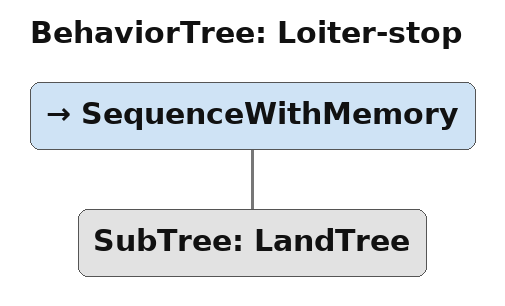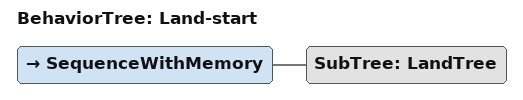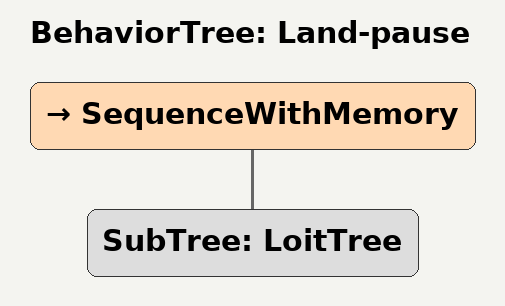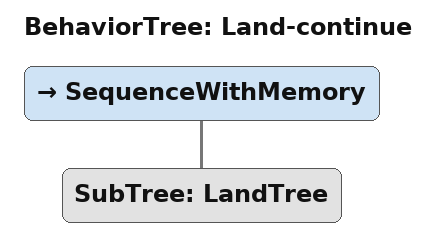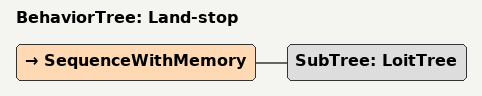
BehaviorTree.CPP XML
<BehaviorTree ID="Loiter-stop">
<SequenceWithMemory>
    <SubTree ID="LandTree"/>
</SequenceWithMemory>
</BehaviorTree>

<BehaviorTree ID="Land-start">
<SequenceWithMemory>
    <SubTree ID="LandTree"/>
</SequenceWithMemory>
</BehaviorTree>

<BehaviorTree ID="Land-pause">
<SequenceWithMemory>
    <SubTree ID="LoitTree"/>
</SequenceWithMemory>
</BehaviorTree>

<BehaviorTree ID="Land-continue">
<SequenceWithMemory>
    <SubTree ID="LandTree"/>
</SequenceWithMemory>
</BehaviorTree>

<BehaviorTree ID="Land-stop">
<SequenceWithMemory>
    <SubTree ID="LoitTree"/>
</SequenceWithMemory>
</BehaviorTree>
